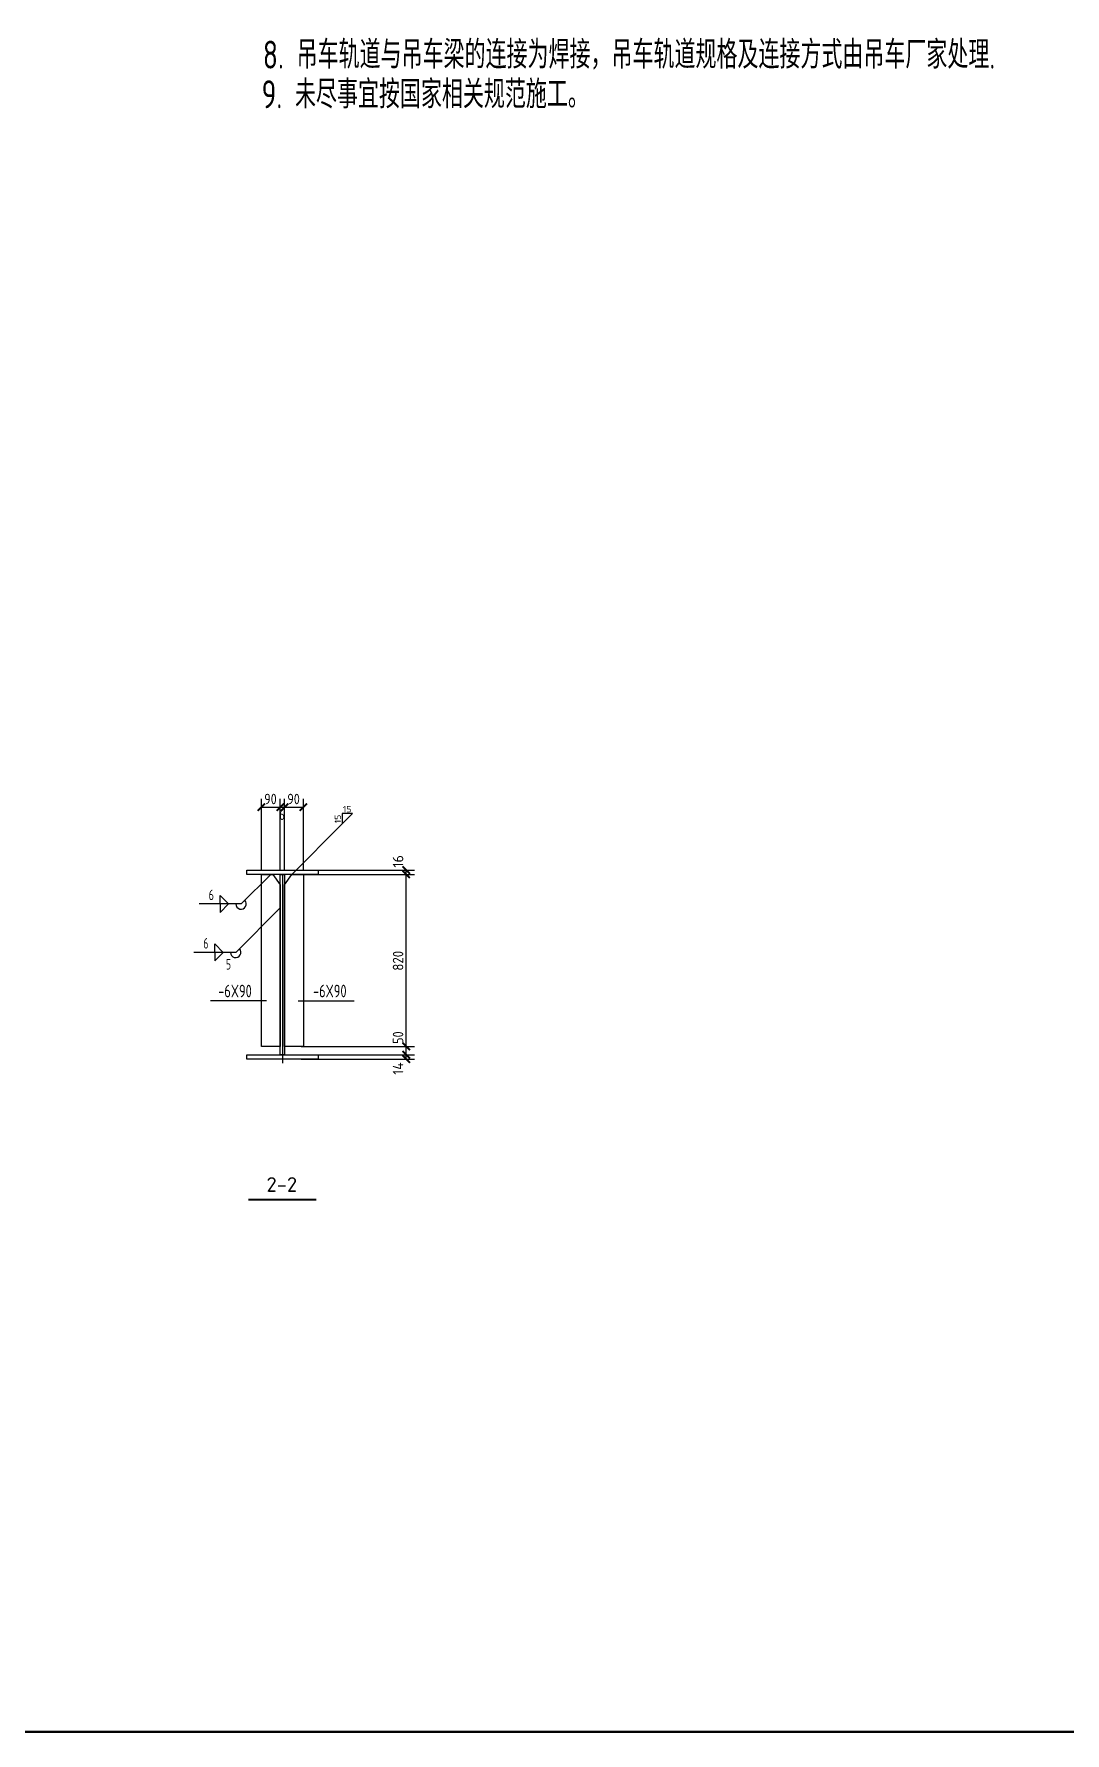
# Model space of a CAD drawing. Extents: x 447413 to 2975780, y -1432727 to 1301644.
# Drawn here: x 2323544 to 2348103, y -965222 to -924742 of the extents above; entities that cross this region are included whole.
import ezdxf
from ezdxf.enums import TextEntityAlignment as Align

# ---------------------------------------------------------------- set-up
doc = ezdxf.new("R2010")
doc.units = 0
doc.header["$LTSCALE"] = 1000
doc.header["$MEASUREMENT"] = 0
doc.linetypes.add('2', pattern=[16, 12.5, -1.5, 0.5, -1.5])
for name, color, linetype in [('10', 7, 'Continuous'), ('320', 2, 'Continuous'), ('图框', 253, 'Continuous'), ('尺寸标注', 253, 'Continuous'), ('焊缝标注', 253, 'Continuous'), ('编号标注', 253, 'Continuous'), ('详图符号', 253, '2')]:
    doc.layers.add(name, color=color, linetype=linetype)
doc.styles.get("Standard").update_dxf_attribs({"font": 'tssdeng.shx', "bigfont": 'hztxt.shx'})

# ---------------------------------------------------------------- blocks, each defined once
blk = doc.blocks.new('A$C6B0021A6')
at = {"layer": '图框', "color": 153, "const_width": 58, "elevation": -84000}
blk.add_lwpolyline([(111420, 1020), (2520, 1020), (2520, 83120), (111420, 83120)], close=True, dxfattribs=at)

msp = doc.modelspace()

# ---------------------------------------------------------------- linework, layer by layer
for points in [[(2329084, -947775.6), (2328709.6, -947775.6), (2328709.6, -947775.6), (2327751.1, -947775.6)], [(2329837.9, -947775.6), (2330212.4, -947775.6), (2330212.4, -947775.6), (2331170.8, -947775.6)]]:
    msp.add_lwpolyline(points)
at = {"layer": '10', "color": 253}
for p, q in [((2329686, -944764), (2330886, -943564)), ((2330886, -943564), (2331133.5, -943316.5)), ((2331133.5, -943316.5), (2330886, -943316.5)), ((2330886, -943316.5), (2330886, -943564))]:
    msp.add_line(p, q, dxfattribs=at)
at = {"layer": '10', "const_width": 45}
msp.add_lwpolyline([(2328651, -952514), (2330271, -952514)], dxfattribs=at)
at = {"layer": '320'}
for points in [[(2328611, -944664), (2330311, -944664), (2330311, -944764), (2328611, -944764), (2328611, -944664)], [(2328961, -944764), (2329236, -944764), (2329411, -945014), (2329411, -948864), (2328961, -948864), (2328961, -944764)], [(2329411, -944764), (2329511, -944764), (2329511, -949064), (2329411, -949064), (2329411, -944764)], [(2329511, -945014), (2329686, -944764), (2329961, -944764), (2329961, -948864), (2329511, -948864), (2329511, -945014)], [(2328611, -949064), (2330311, -949064), (2330311, -949164), (2328611, -949164), (2328611, -949064)]]:
    msp.add_lwpolyline(points, dxfattribs=at)
at = {"layer": '尺寸标注'}
for p, q in [((2328961, -944664), (2328961, -942964)), ((2328961, -943164), (2329411, -943164)), ((2329411, -944664), (2329411, -942964)), ((2329411, -944664), (2329411, -942964)), ((2329411, -943164), (2329511, -943164)), ((2329511, -944664), (2329511, -942964)), ((2329511, -944664), (2329511, -942964)), ((2329511, -943164), (2329961, -943164)), ((2329961, -944664), (2329961, -942964)), ((2329911, -944664), (2332611, -944664)), ((2329911, -944764), (2332611, -944764)), ((2329911, -944764), (2332611, -944764)), ((2332411, -944764), (2332411, -944664)), ((2332411, -948864), (2332411, -944764)), ((2329911, -948864), (2332611, -948864)), ((2329911, -948864), (2332611, -948864)), ((2329911, -949064), (2332611, -949064)), ((2329911, -949064), (2332611, -949064)), ((2329911, -949164), (2332611, -949164)), ((2332411, -949064), (2332411, -948864)), ((2332411, -949164), (2332411, -949064))]:
    msp.add_line(p, q, dxfattribs=at)
at = {"layer": '尺寸标注', "const_width": 45}
for points in [[(2328872.6, -943252.4), (2329049.4, -943075.6)], [(2329322.6, -943252.4), (2329499.4, -943075.6)], [(2329322.6, -943252.4), (2329499.4, -943075.6)], [(2329422.6, -943252.4), (2329599.4, -943075.6)], [(2329422.6, -943252.4), (2329599.4, -943075.6)], [(2329872.6, -943252.4), (2330049.4, -943075.6)], [(2332322.6, -944575.6), (2332499.4, -944752.4)], [(2332322.6, -944675.6), (2332499.4, -944852.4)], [(2332322.6, -944675.6), (2332499.4, -944852.4)], [(2332322.6, -948775.6), (2332499.4, -948952.4)], [(2332322.6, -948775.6), (2332499.4, -948952.4)], [(2332322.6, -948975.6), (2332499.4, -949152.4)], [(2332322.6, -948975.6), (2332499.4, -949152.4)], [(2332322.6, -949075.6), (2332499.4, -949252.4)]]:
    msp.add_lwpolyline(points, dxfattribs=at)
at = {"layer": '焊缝标注'}
for p, q in [((2329186, -944764), (2328477.5, -945469.7)), ((2328477.5, -945469.7), (2327477.5, -945469.7)), ((2328177.5, -945469.7), (2327977.5, -945269.7)), ((2327977.5, -945469.7), (2327977.5, -945269.7)), ((2328177.5, -945469.7), (2327977.5, -945669.7)), ((2327977.5, -945469.7), (2327977.5, -945669.7)), ((2329411, -945564), (2328348.2, -946622.6)), ((2328348.2, -946622.6), (2327348.2, -946622.6)), ((2328048.2, -946622.6), (2327848.2, -946422.6)), ((2327848.2, -946622.6), (2327848.2, -946422.6)), ((2328048.2, -946622.6), (2327848.2, -946822.6)), ((2327848.2, -946622.6), (2327848.2, -946822.6))]:
    msp.add_line(p, q, dxfattribs=at)
for centre in [(2328477.5, -945469.7), (2328348.2, -946622.6)]:
    msp.add_arc(centre, 125, 179.99999, 44.88593, dxfattribs=at)
for points in [[(2329186, -944764), (2329104.5, -944824), (2329125.7, -944845.2)], [(2329411, -945564), (2329329.5, -945624), (2329350.7, -945645.2)]]:
    msp.add_solid(points, dxfattribs=at)
at = {"layer": '详图符号'}
msp.add_line((2329461, -944764), (2329461, -949264), dxfattribs=at)

# ---------------------------------------------------------------- block references
msp.add_blockref('A$C6B0021A6', (2253722, -966213.1, 84000))

# ---------------------------------------------------------------- texts
at = {"width": 0.75}
for s, p in [('8. 吊车轨道与吊车梁的连接为焊接，吊车轨道规格及连接方式由吊车厂家处理.', (2328996.4, -925567.8)), ('9. 未尽事宜按国家相关规范施工。', (2328966, -926512.1))]:
    msp.add_text(s, height=666.667, dxfattribs=at).set_placement(p)
for p in [(2328332.1, -947694), (2330589.9, -947694)]:
    msp.add_text('-6X90', height=300, dxfattribs=at).set_placement(p, align=Align.CENTER)
at = {"layer": '10', "color": 253, "width": 1.040004}
msp.add_text('15', height=150, dxfattribs=at).set_placement((2330901.7, -943287), (2331105.7, -943287), align=Align.FIT)
at = {"layer": '10', "color": 253, "width": 1.039997}
msp.add_text('15', height=150, rotation=90, dxfattribs=at).set_placement((2330856.5, -943548.3), (2330856.5, -943344.3), align=Align.FIT)
at = {"layer": '10', "width": 0.902572}
msp.add_text('2-2', height=350, dxfattribs=at).set_placement((2329083, -952328.5), (2329812, -952328.5), align=Align.FIT)
at = {"layer": '尺寸标注'}
for s, width, p, p2 in [('90', 0.910002, (2329028.5, -943094), (2329326, -943094)), ('90', 0.910002, (2329578.5, -943094), (2329876, -943094)), ('6', 0.980005, (2329391, -943469), (2329513.5, -943469))]:
    msp.add_text(s, height=250, dxfattribs=dict(at, width=width)).set_placement(p, p2, align=Align.FIT)
for s, width, p, p2 in [('16', 0.937573, (2332341, -944602.8), (2332341, -944305.3)), ('820', 0.909998, (2332341, -947059), (2332341, -946586.5)), ('50', 0.909997, (2332341, -948802.8), (2332341, -948505.3)), ('14', 0.883997, (2332341, -949540.3), (2332341, -949242.8))]:
    msp.add_text(s, height=250, rotation=90, dxfattribs=dict(at, width=width)).set_placement(p, p2, align=Align.FIT)
at = {"layer": '焊缝标注', "width": 0.980005}
for p, p2 in [((2327707.5, -945379.7), (2327830, -945379.7)), ((2327578.2, -946532.6), (2327700.7, -946532.6))]:
    msp.add_text('6', height=250, dxfattribs=at).set_placement(p, p2, align=Align.FIT)
at = {"layer": '编号标注', "width": 0.910005}
msp.add_text('5', height=250, dxfattribs=at).set_placement((2328116, -947031.5), (2328238.5, -947031.5), align=Align.FIT)

doc.saveas('drawing.dxf')
